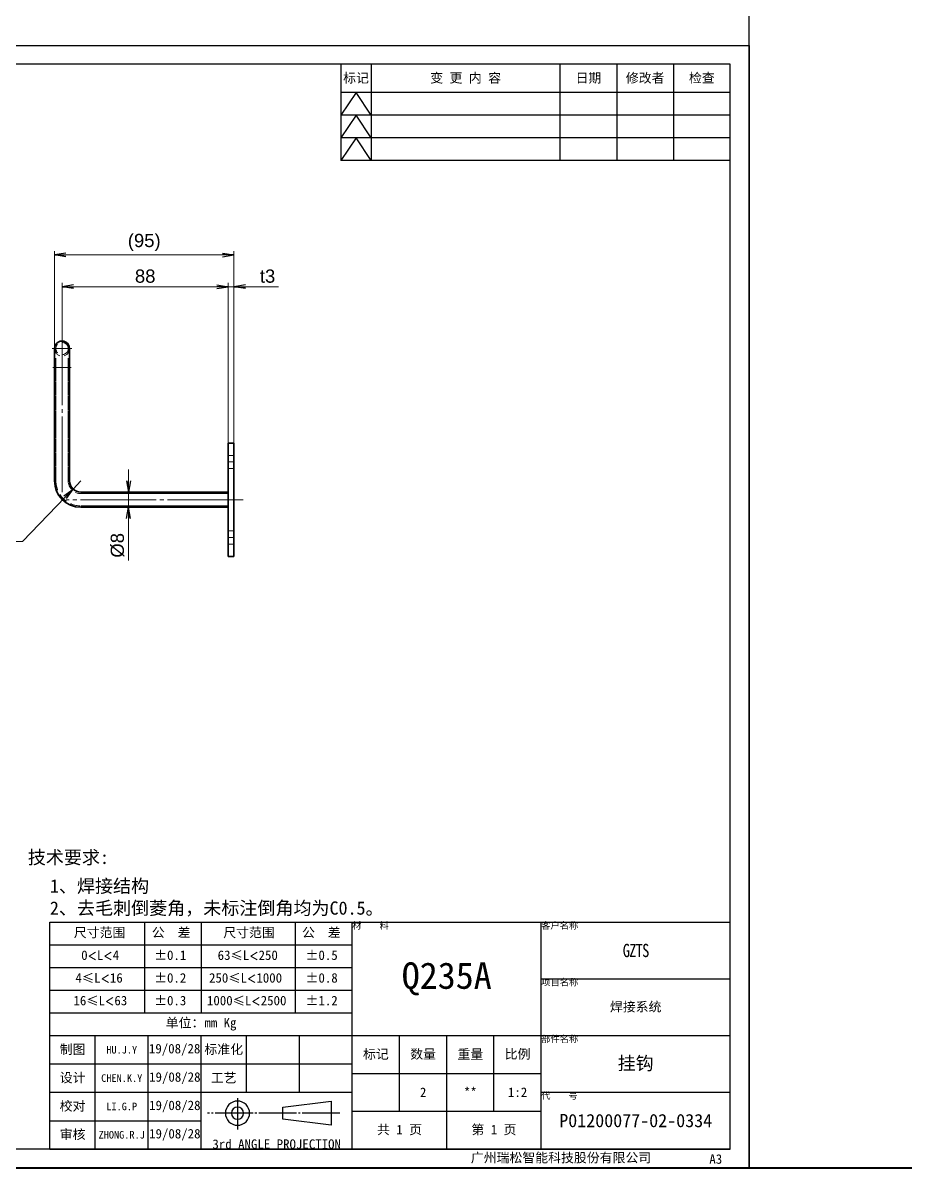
# Model space of a CAD drawing. Header units: millimetres. Extents: x -1727 to 307483, y -92648 to 6637.
# Drawn here: x 7150 to 7617, y -8118 to -7512 of the extents above; entities that cross this region are included whole.
import ezdxf

# ---------------------------------------------------------------- set-up
doc = ezdxf.new("R2010")
doc.units = ezdxf.units.MM
doc.linetypes.add('CENTER-HOKUTO', pattern=[23, 20, -1, 1, -1])
doc.linetypes.add('HIDDEN-HOKUTO', pattern=[3.8, 2.5, -1.3])
doc.layers.add('A3', color=7, linetype='Continuous', plot=False)
for name, color, linetype in [('AM_7', 2, 'CENTER-HOKUTO'), ('AM_HID', 1, 'HIDDEN-HOKUTO'), ('AM_VIS', 7, 'Continuous'), ('TITLE_FRAME', 7, 'Continuous'), ('WORD_DIM', 253, 'Continuous')]:
    doc.layers.add(name, color=color, linetype=linetype)
doc.layers.add('SOLID LINE', color=7, linetype='Continuous', lineweight=30)
doc.styles.get("Standard").update_dxf_attribs({"font": 'arial.ttf'})
doc.dimstyles.new('STANDARD 1-2', dxfattribs={"dimscale": 2, "dimtxt": 3.5, "dimasz": 3, "dimexe": 1, "dimexo": 0, "dimgap": 1, "dimtad": 3, "dimdsep": 46, "dimtxsty": 'Standard', "dimblk1": 'OPEN', "dimblk2": 'OPEN', "dimsah": 1, "dimcen": 0, "dimclrd": 256, "dimclre": 256, "dimclrt": 3, "dimazin": 2, "dimtfac": 1, "dimtmove": 0, "dimatfit": 3, "dimldrblk": 'OPEN', "dimfxl": 0, "dimtolj": 1, "dimtzin": 0, "dimlwd": 13, "dimlwe": 13, "dimarcsym": 0})
doc.dimstyles.new('STANDARD 1-2$4', dxfattribs={"dimscale": 2, "dimtxt": 3.5, "dimasz": 3, "dimexe": 1, "dimexo": 0, "dimgap": 1, "dimtad": 3, "dimtoh": 1, "dimdsep": 46, "dimtxsty": 'Standard', "dimblk1": 'OPEN', "dimblk2": 'OPEN', "dimsah": 1, "dimcen": 0, "dimclrd": 256, "dimclre": 256, "dimclrt": 3, "dimazin": 2, "dimtfac": 1, "dimtmove": 0, "dimatfit": 3, "dimldrblk": 'OPEN', "dimfxl": 0, "dimtolj": 1, "dimtzin": 0, "dimlwd": 13, "dimlwe": 13, "dimarcsym": 0})

# ---------------------------------------------------------------- blocks, each defined once
blk = doc.blocks.new('_OPEN')
at = {"color": 0}
for p, q in [((-1, 0.17), (0, 0)), ((-1, -0.17), (0, 0)), ((0, 0), (-1, 0))]:
    blk.add_line(p, q, dxfattribs=at)
blk = doc.blocks.new('*D569')
at = {"layer": 'DEFPOINTS', "color": 0, "linetype": 'Continuous', "ltscale": 5, "transparency": 16777216}
for p in [(7166.47, -7634.88), (7166.47, -7689.43), (7261.47, -7734.43)]:
    blk.add_point(p, dxfattribs=at)
at = {"layer": 'WORD_DIM', "linetype": 'Continuous', "lineweight": 13, "ltscale": 5, "transparency": 16777216}
for p, q in [((7166.47, -7689.43), (7166.47, -7632.88)), ((7255.47, -7634.88), (7172.47, -7634.88)), ((7261.47, -7734.43), (7261.47, -7632.88))]:
    blk.add_line(p, q, dxfattribs=at)
at = {"layer": 'WORD_DIM', "linetype": 'Continuous', "lineweight": 13, "ltscale": 5, "transparency": 16777216, "xscale": 6, "yscale": 6, "zscale": 6, "rotation": 180}
blk.add_blockref('_OPEN', (7166.47, -7634.88), dxfattribs=at)
at = {"layer": 'WORD_DIM', "linetype": 'Continuous', "lineweight": 13, "ltscale": 5, "transparency": 16777216, "xscale": 6, "yscale": 6, "zscale": 6}
blk.add_blockref('_OPEN', (7261.47, -7634.88), dxfattribs=at)
at = {"layer": 'WORD_DIM', "color": 3, "linetype": 'Continuous', "ltscale": 5, "transparency": 16777216, "insert": (7213.97, -7628.29), "char_height": 7, "attachment_point": 5}
blk.add_mtext('\\A1;(95)', dxfattribs=at)
blk = doc.blocks.new('*D570')
at = {"layer": 'DEFPOINTS', "color": 0, "linetype": 'Continuous', "ltscale": 5, "transparency": 16777216}
for p in [(7258.47, -7651.7), (7170.47, -7684.43), (7258.47, -7734.43)]:
    blk.add_point(p, dxfattribs=at)
at = {"layer": 'WORD_DIM', "linetype": 'Continuous', "lineweight": 13, "ltscale": 5, "transparency": 16777216}
for p, q in [((7170.47, -7684.43), (7170.47, -7649.7)), ((7176.47, -7651.7), (7252.47, -7651.7)), ((7258.47, -7734.43), (7258.47, -7649.7))]:
    blk.add_line(p, q, dxfattribs=at)
at = {"layer": 'WORD_DIM', "linetype": 'Continuous', "lineweight": 13, "ltscale": 5, "transparency": 16777216, "xscale": 6, "yscale": 6, "zscale": 6, "rotation": 180}
blk.add_blockref('_OPEN', (7170.47, -7651.7), dxfattribs=at)
at = {"layer": 'WORD_DIM', "linetype": 'Continuous', "lineweight": 13, "ltscale": 5, "transparency": 16777216, "xscale": 6, "yscale": 6, "zscale": 6}
blk.add_blockref('_OPEN', (7258.47, -7651.7), dxfattribs=at)
at = {"layer": 'WORD_DIM', "color": 3, "linetype": 'Continuous', "ltscale": 5, "transparency": 16777216, "insert": (7214.47, -7646.13), "char_height": 7, "attachment_point": 5}
blk.add_mtext('\\A1;88', dxfattribs=at)
blk = doc.blocks.new('*D571')
at = {"layer": 'DEFPOINTS', "color": 0, "linetype": 'Continuous', "ltscale": 5, "transparency": 16777216}
for p in [(7261.47, -7651.7), (7258.47, -7734.43), (7261.47, -7734.43)]:
    blk.add_point(p, dxfattribs=at)
at = {"layer": 'WORD_DIM', "linetype": 'Continuous', "lineweight": 13, "ltscale": 5, "transparency": 16777216}
for p, q in [((7252.47, -7651.7), (7246.47, -7651.7)), ((7258.47, -7734.43), (7258.47, -7649.7)), ((7258.47, -7651.7), (7261.47, -7651.7)), ((7261.47, -7734.43), (7261.47, -7649.7)), ((7267.47, -7651.7), (7285, -7651.7))]:
    blk.add_line(p, q, dxfattribs=at)
at = {"layer": 'WORD_DIM', "linetype": 'Continuous', "lineweight": 13, "ltscale": 5, "transparency": 16777216, "xscale": 6, "yscale": 6, "zscale": 6}
blk.add_blockref('_OPEN', (7258.47, -7651.7), dxfattribs=at)
at = {"layer": 'WORD_DIM', "linetype": 'Continuous', "lineweight": 13, "ltscale": 5, "transparency": 16777216, "xscale": 6, "yscale": 6, "zscale": 6, "rotation": 180}
blk.add_blockref('_OPEN', (7261.47, -7651.7), dxfattribs=at)
at = {"layer": 'WORD_DIM', "color": 3, "linetype": 'Continuous', "ltscale": 5, "transparency": 16777216, "insert": (7279.23, -7646.13), "char_height": 7, "attachment_point": 5}
blk.add_mtext('\\A1;t3', dxfattribs=at)
blk = doc.blocks.new('*D572')
at = {"layer": 'DEFPOINTS', "color": 0, "linetype": 'Continuous', "ltscale": 5, "transparency": 16777216}
for p in [(7180.47, -7754.43), (7176.3, -7758.75)]:
    blk.add_point(p, dxfattribs=at)
at = {"layer": 'WORD_DIM', "linetype": 'Continuous', "lineweight": 13, "ltscale": 5, "transparency": 16777216}
for p, q in [((7180.47, -7754.43), (7176.3, -7758.75)), ((7149.61, -7786.49), (7172.14, -7763.07)), ((7112.83, -7786.49), (7149.61, -7786.49))]:
    blk.add_line(p, q, dxfattribs=at)
at = {"layer": 'WORD_DIM', "linetype": 'Continuous', "lineweight": 13, "ltscale": 5, "transparency": 16777216, "xscale": 6, "yscale": 6, "zscale": 6, "rotation": 46.09893884909399}
blk.add_blockref('_OPEN', (7176.3, -7758.75), dxfattribs=at)
at = {"layer": 'WORD_DIM', "color": 3, "linetype": 'Continuous', "ltscale": 5, "transparency": 16777216, "insert": (7128.11, -7780.97), "char_height": 7, "attachment_point": 5}
blk.add_mtext('\\A1;2-Rmin', dxfattribs=at)
blk = doc.blocks.new('*D573')
at = {"layer": 'DEFPOINTS', "color": 0, "linetype": 'Continuous', "ltscale": 5, "transparency": 16777216}
for p in [(7225.74, -7760.43), (7205.62, -7768.43), (7225.74, -7768.43)]:
    blk.add_point(p, dxfattribs=at)
at = {"layer": 'WORD_DIM', "linetype": 'Continuous', "lineweight": 13, "ltscale": 5, "transparency": 16777216}
for p, q in [((7205.62, -7754.43), (7205.62, -7748.43)), ((7225.74, -7760.43), (7203.62, -7760.43)), ((7205.62, -7760.43), (7205.62, -7768.43)), ((7225.74, -7768.43), (7203.62, -7768.43)), ((7205.62, -7774.43), (7205.62, -7796.65))]:
    blk.add_line(p, q, dxfattribs=at)
at = {"layer": 'WORD_DIM', "linetype": 'Continuous', "lineweight": 13, "ltscale": 5, "transparency": 16777216, "xscale": 6, "yscale": 6, "zscale": 6}
for p, rotation in [((7205.62, -7760.43), 270), ((7205.62, -7768.43), 90)]:
    blk.add_blockref('_OPEN', p, dxfattribs=dict(at, rotation=rotation))
at = {"layer": 'WORD_DIM', "color": 3, "linetype": 'Continuous', "ltscale": 5, "transparency": 16777216, "insert": (7199.85, -7788.54), "char_height": 7, "attachment_point": 5, "rotation": 90}
blk.add_mtext('\\A1;%%c8', dxfattribs=at)

msp = doc.modelspace()

# ---------------------------------------------------------------- linework, layer by layer
msp.add_line((538.05434, -8118.07641), (39955.55791, -8118.07641))
at = {"layer": 'A3', "linetype": 'Continuous'}
for points in [[(7534.05394, -6929.98265), (9214.05394, -6929.98265), (9214.05394, -8117.98265), (7534.05394, -8117.98265)], [(6694.05394, -7523.98265), (7534.05394, -7523.98265), (7534.05394, -8117.98265), (6694.05394, -8117.98265)]]:
    msp.add_lwpolyline(points, close=True, dxfattribs=at)
at = {"layer": 'AM_7', "lineweight": 13, "ltscale": 2}
for p, q in [((7170.46505, -7679.22745), (7170.46505, -7689.62748)), ((7175.66524, -7684.42746), (7165.26534, -7684.42746)), ((7170.46505, -7760.42801), (7170.46505, -7688.4274)), ((7175.26534, -7694.42746), (7165.66476, -7694.42746)), ((7258.16524, -7744.42746), (7261.76534, -7744.42746)), ((7266.26534, -7764.42746), (7172.66476, -7764.42746)), ((7258.16524, -7784.42746), (7261.76534, -7784.42746))]:
    msp.add_line(p, q, dxfattribs=at)
at = {"layer": 'AM_7', "color": 2, "linetype": 'CENTER-HOKUTO'}
for p, q in [((7263.32291, -8081.14581), (7263.32291, -8097.68341)), ((7317.53411, -8089.01781), (7247.51811, -8089.01781))]:
    msp.add_line(p, q, dxfattribs=at)
at = {"layer": 'AM_HID', "lineweight": 13, "ltscale": 2}
for p, q in [((7166.46505, -7694.42746), (7166.46505, -7684.42746)), ((7167.21505, -7694.42746), (7167.21505, -7684.42746)), ((7167.21505, -7694.42746), (7167.21505, -7684.42746)), ((7173.71505, -7694.42746), (7173.71505, -7684.42746)), ((7173.71505, -7694.42746), (7173.71505, -7684.42746)), ((7166.46505, -7694.42746), (7170.46505, -7694.42746)), ((7166.46505, -7724.42746), (7166.46505, -7694.42746)), ((7166.46505, -7694.42746), (7170.46505, -7694.42746)), ((7170.46505, -7694.42746), (7166.46505, -7694.42746)), ((7167.21505, -7724.42746), (7167.21505, -7694.42746)), ((7170.46505, -7694.42746), (7167.21505, -7694.42746)), ((7170.46505, -7694.42746), (7167.21505, -7694.42746)), ((7167.21505, -7694.42746), (7167.21505, -7724.42746)), ((7167.21505, -7694.42746), (7170.46505, -7694.42746)), ((7167.21505, -7694.42746), (7170.46505, -7694.42746)), ((7170.46505, -7694.42746), (7174.46505, -7694.42746)), ((7170.46505, -7694.42746), (7174.46505, -7694.42746)), ((7174.46505, -7694.42746), (7170.46505, -7694.42746)), ((7173.71505, -7694.42746), (7170.46505, -7694.42746)), ((7173.71505, -7694.42746), (7170.46505, -7694.42746)), ((7170.46505, -7694.42746), (7173.71505, -7694.42746)), ((7170.46505, -7694.42746), (7173.71505, -7694.42746)), ((7173.71505, -7724.42746), (7173.71505, -7694.42746)), ((7173.71505, -7694.42746), (7173.71505, -7724.42746)), ((7166.46505, -7754.42746), (7166.46505, -7724.42746)), ((7167.21505, -7754.42746), (7167.21505, -7724.42746)), ((7167.21505, -7724.42746), (7167.21505, -7754.42746)), ((7173.71505, -7754.42746), (7173.71505, -7724.42746)), ((7173.71505, -7724.42746), (7173.71505, -7754.42746)), ((7258.46505, -7740.92746), (7261.46505, -7740.92746)), ((7258.46505, -7747.92746), (7261.46505, -7747.92746)), ((7258.46505, -7760.42746), (7180.46505, -7760.42746)), ((7258.46505, -7761.17746), (7180.46505, -7761.17746)), ((7180.46505, -7761.17746), (7258.46505, -7761.17746)), ((7258.46505, -7768.42746), (7258.46505, -7760.42746)), ((7258.46505, -7767.67746), (7180.46505, -7767.67746)), ((7180.46505, -7767.67746), (7258.46505, -7767.67746)), ((7258.46505, -7780.92746), (7261.46505, -7780.92746)), ((7258.46505, -7787.92746), (7261.46505, -7787.92746))]:
    msp.add_line(p, q, dxfattribs=at)
msp.add_circle((7170.46505, -7684.42746), 3.25, dxfattribs=at)
for centre, radius, end in [((7170.46505, -7684.42746), 4, 0), ((7180.46505, -7754.42746), 13.25, 269.9999975), ((7180.46505, -7754.42746), 13.25, 269.9999975), ((7180.46505, -7754.42746), 6.75, 269.9999975), ((7180.46505, -7754.42746), 6.75, 269.9999975), ((7180.46505, -7754.42746), 6, 269.9999975)]:
    msp.add_arc(centre, radius, 180.00000501, end, dxfattribs=at)
at = {"layer": 'AM_VIS', "linetype": 'Continuous'}
for p, q in [((7524.05394, -7533.98265), (6744.05394, -7533.98265)), ((7524.05394, -8107.98265), (7524.05394, -7533.98265)), ((7524.05394, -8107.98265), (6744.05394, -8107.98265))]:
    msp.add_line(p, q, dxfattribs=at)
at = {"layer": 'AM_VIS', "color": 7, "lineweight": 35, "ltscale": 2}
for p, q in [((7166.46505, -7694.42746), (7166.46505, -7684.42746)), ((7174.46505, -7694.42746), (7174.46505, -7684.42746)), ((7174.46505, -7694.42746), (7174.46505, -7684.42746)), ((7166.46505, -7694.42746), (7166.46505, -7724.42746)), ((7174.46505, -7724.42746), (7174.46505, -7694.42746)), ((7174.46505, -7694.42746), (7174.46505, -7724.42746)), ((7166.46505, -7724.42746), (7166.46505, -7754.42746)), ((7174.46505, -7754.42746), (7174.46505, -7724.42746)), ((7174.46505, -7724.42746), (7174.46505, -7754.42746)), ((7258.46505, -7794.42746), (7258.46505, -7734.42746)), ((7258.46505, -7734.42746), (7261.46505, -7734.42746)), ((7261.46505, -7734.42746), (7261.46505, -7794.42746)), ((7180.46505, -7760.42746), (7258.46505, -7760.42746)), ((7258.46505, -7768.42746), (7180.46505, -7768.42746)), ((7180.46505, -7768.42746), (7258.46505, -7768.42746)), ((7258.46505, -7794.42746), (7261.46505, -7794.42746))]:
    msp.add_line(p, q, dxfattribs=at)
at = {"layer": 'AM_VIS', "color": 7, "lineweight": 13, "ltscale": 2}
for p, q in [((7170.46505, -7694.42746), (7166.46505, -7694.42746)), ((7174.46505, -7694.42746), (7170.46505, -7694.42746))]:
    msp.add_line(p, q, dxfattribs=at)
at = {"layer": 'AM_VIS', "color": 7, "lineweight": 35, "ltscale": 2}
for centre, radius, start, end in [((7170.46505, -7684.42746), 4, 0, 180.00000501), ((7180.46505, -7754.42746), 14, 180.00000501, 269.9999975), ((7180.46505, -7754.42746), 14, 180.00000501, 269.9999975), ((7180.46505, -7754.42746), 6, 180.00000501, 269.9999975)]:
    msp.add_arc(centre, radius, start, end, dxfattribs=at)
at = {"layer": 'TITLE_FRAME', "linetype": 'Continuous'}
for p, q in [((7318.05394, -7533.98265), (7318.05394, -7584.98265)), ((7334.05394, -7533.98265), (7334.05394, -7584.98265)), ((7434.05394, -7584.98265), (7434.05394, -7533.98265)), ((7464.05394, -7533.98265), (7464.05394, -7584.98265)), ((7494.05394, -7533.98265), (7494.05394, -7584.98265)), ((7524.05394, -7584.98265), (7524.05394, -7533.98265)), ((7524.05394, -7548.98265), (7318.05394, -7548.98265)), ((7326.05394, -7548.98265), (7318.05394, -7560.98265)), ((7334.05394, -7560.98265), (7326.05394, -7548.98265)), ((7524.05394, -7560.98265), (7318.05394, -7560.98265)), ((7326.05394, -7560.98265), (7318.05394, -7572.98265)), ((7334.05394, -7572.98265), (7326.05394, -7560.98265)), ((7524.05394, -7572.98265), (7318.05394, -7572.98265)), ((7326.05394, -7572.98265), (7318.05394, -7584.98265)), ((7334.05394, -7584.98265), (7326.05394, -7572.98265)), ((7524.05394, -7584.98265), (7318.05394, -7584.98265)), ((7164.05394, -7987.98265), (7524.05394, -7987.98265)), ((7164.05394, -8107.98265), (7164.05394, -7987.98265)), ((7214.05394, -7987.98265), (7214.05394, -8035.98265)), ((7244.05394, -7987.98265), (7244.05394, -8035.98265)), ((7294.05394, -8035.98265), (7294.05394, -7987.98265)), ((7324.05394, -8107.98265), (7324.05394, -7987.98265)), ((7424.05394, -8107.98265), (7424.05394, -7987.98265)), ((7524.05394, -8107.98265), (7524.05394, -7987.98265)), ((7164.05394, -7999.98265), (7324.05394, -7999.98265)), ((7164.05394, -8011.98265), (7324.05394, -8011.98265)), ((7424.05394, -8017.98265), (7524.05394, -8017.98265)), ((7164.05394, -8023.98265), (7324.05394, -8023.98265)), ((7164.05394, -8035.98265), (7324.05394, -8035.98265)), ((7164.05394, -8047.98265), (7524.05394, -8047.98265)), ((7188.05394, -8107.98265), (7188.05394, -8047.98265)), ((7216.05394, -8107.98265), (7216.05394, -8047.98265)), ((7244.05394, -8107.98265), (7244.05394, -8047.98265)), ((7268.05394, -8077.98265), (7268.05394, -8047.98265)), ((7296.05394, -8077.98265), (7296.05394, -8047.98265)), ((7349.05394, -8087.98265), (7349.05394, -8047.98265)), ((7374.05394, -8107.98265), (7374.05394, -8047.98265)), ((7399.05394, -8087.98265), (7399.05394, -8047.98265)), ((7164.05394, -8062.98265), (7324.05394, -8062.98265)), ((7324.05394, -8067.98265), (7424.05394, -8067.98265)), ((7164.05394, -8077.98265), (7324.05394, -8077.98265)), ((7424.05394, -8077.98265), (7524.05394, -8077.98265)), ((7324.05394, -8087.98265), (7424.05394, -8087.98265)), ((7164.05394, -8092.98265), (7244.05394, -8092.98265)), ((7164.05394, -8107.98265), (7524.05394, -8107.98265)), ((7164.05394, -8107.98265), (7524.05394, -8107.98265))]:
    msp.add_line(p, q, dxfattribs=at)
at = {"layer": 'TITLE_FRAME', "color": 3, "linetype": 'Continuous'}
for p, q in [((7287.32291, -8085.81781), (7312.92291, -8082.61781)), ((7312.92291, -8082.61781), (7312.92291, -8095.41781)), ((7287.32291, -8092.21781), (7287.32291, -8085.81781)), ((7312.92291, -8095.41781), (7287.32291, -8092.21781))]:
    msp.add_line(p, q, dxfattribs=at)
for radius in [6.4, 3.2]:
    msp.add_arc((7263.32291, -8089.01781), radius, 0, 359.98938268, dxfattribs=at)

# ---------------------------------------------------------------- texts
at = {"layer": 'SOLID LINE', "ltscale": 0.5}
for s, insert, char_height, width, attachment_point in [('\\pt30;{\\fSimHei|b0|i0|c134|p2;\\C3;标记}', (7326.05394, -7541.48265), 5, 16, 5), ('\\pt30;{\\fSimHei|b0|i0|c134|p2;\\C3;变 更 内 容}', (7384.05394, -7541.48265), 5, 100, 5), ('\\pt30;{\\fSimHei|b0|i0|c134|p2;\\C3;日期}', (7449.05394, -7541.48265), 5, 30, 5), ('\\pt30;{\\fSimHei|b0|i0|c134|p2;\\C3;修改者}', (7479.05394, -7541.48265), 5, 30, 5), ('\\pt30;{\\fSimHei|b0|i0|c134|p2;\\C3;检查}', (7509.05394, -7541.48265), 5, 30, 5), ('\\pt42;{\\fSimHei|b0|i0|c134|p2;\\C3;技术要求:}', (7152.35529, -7950.15566), 7, 60.121052, 1), ('\\pt42;{\\fSimHei|b0|i0|c134|p2;\\C3;\\P1、焊接结构\\P2、去毛刺倒菱角，未标注倒角均为C0.5。}', (7164.05394, -7953.63808), 7, 223.1818704, 1), ('\\pt30;{\\fSimHei|b0|i0|c134|p2;\\C3;尺寸范围}', (7176.69386, -7990.92477), 5, 90.6030377, 1), ('\\pt30;{\\fSimHei|b0|i0|c134|p2;\\C3;公  差}', (7218.00134, -7990.92477), 5, 90.6030377, 1), ('\\pt30;{\\fSimHei|b0|i0|c134|p2;\\C3;尺寸范围}', (7255.78877, -7990.92477), 5, 90.6030377, 1), ('\\pt30;{\\fSimHei|b0|i0|c134|p2;\\C3;公  差}', (7297.46606, -7990.92477), 5, 90.6030377, 1), ('{\\fSimHei|b0|i0|c134|p2;\\C3;材    料}', (7324.05394, -7987.98265), 3.5, 100, 1), ('\\pt21;{\\fSimHei|b0|i0|c134|p2;\\C3;客户名称}', (7424.05394, -7987.98265), 3.5, 100, 1), ('\\pt30;{\\fSimHei|b0|i0|c134|p2;\\C3;0\\Fromans,bigfont|c134;\\H0.9583x;<\\fSimHei|b0|i0|c134|p2;\\H1.044x;L\\Fromans,bigfont|c134;\\H0.9583x;<\\fSimHei|b0|i0|c134|p2;\\H1.044x;4}', (7180.615, -8002.92477), 5, 90.6030377, 1), ('\\pt30;{\\fSimHei|b0|i0|c134|p2;\\C3;%%P0.1}', (7219.21862, -8002.92477), 5, 90.6030377, 1), ('\\pt30;{\\fSimHei|b0|i0|c134|p2;\\C3;63\\H0.9583x;≤\\H1.044x;L\\Fromans,bigfont|c134;\\H0.9579x;<\\fSimHei|b0|i0|c134|p2;\\H1.044x;250}', (7252.8213, -8002.92477), 5, 90.6030377, 1), ('\\pt30;{\\fSimHei|b0|i0|c134|p2;\\C3;%%P0.5}', (7299.35927, -8002.92477), 5, 90.6030377, 1), ('{\\fSimHei|b0|i0|c134|p2;\\W0.8;\\T0.9;\\C3;GZTS}', (7474.05394, -8002.98265), 7, 100, 5), ('\\pt84;{\\fSimHei|b0|i0|c134|p2;\\C3;Q235A}', (7374.05394, -8017.98265), 14, 100, 5), ('\\pt30;{\\fSimHei|b0|i0|c134|p2;\\C3;4\\H0.9583x;≤\\H1.043x;L\\Fromans,bigfont|c134;\\H0.9588x;<\\fSimHei|b0|i0|c134|p2;\\H1.043x;16}', (7177.54697, -8014.92477), 5, 90.6030377, 1), ('\\pt30;{\\fSimHei|b0|i0|c134|p2;\\C3;%%P0.2}', (7219.21862, -8014.92477), 5, 90.6030377, 1), ('\\pt30;{\\fSimHei|b0|i0|c134|p2;\\C3;250\\H0.9583x;≤\\H1.044x;L\\Fromans,bigfont|c134;\\H0.9579x;<\\fSimHei|b0|i0|c134|p2;\\H1.044x;1000}', (7248.25602, -8014.92477), 5, 90.6030377, 1), ('\\pt30;{\\fSimHei|b0|i0|c134|p2;\\C3;%%P0.8}', (7299.35927, -8014.92477), 5, 90.6030377, 1), ('\\pt21;{\\fSimHei|b0|i0|c134|p2;\\C3;项目名称}', (7424.05394, -8017.98265), 3.5, 100, 1), ('\\pt30;{\\fSimHei|b0|i0|c134|p2;\\C3;16\\H0.9583x;≤\\H1.044x;L\\Fromans,bigfont|c134;\\H0.9579x;<\\fSimHei|b0|i0|c134|p2;\\H1.044x;63}', (7176.51687, -8026.92477), 5, 90.6030377, 1), ('\\pt30;{\\fSimHei|b0|i0|c134|p2;\\C3;%%P0.3}', (7219.21862, -8026.92477), 5, 90.6030377, 1), ('\\pt30;{\\fSimHei|b0|i0|c134|p2;\\C3;%%P1.2}', (7299.35927, -8026.92477), 5, 90.6030377, 1), ('{\\fSimHei|b0|i0|c134|p2;\\C3;焊接系统}', (7474.05394, -8032.98265), 5, 100, 5), ('\\pt30;{\\fSimHei|b0|i0|c134|p2;\\C3;单位：mm Kg}', (7244.05394, -8041.98265), 5, 160, 5), ('\\pt30;{\\fSimHei|b0|i0|c134|p2;\\C3;制图}', (7176.05394, -8055.48265), 5, 24, 5), ('\\pt240;{\\fSimHei|b0|i0|c134|p2;\\C3;19/08/28}', (7230.05394, -8055.48265), 5, 28, 5), ('\\pt30;{\\fSimHei|b0|i0|c134|p2;\\C3;标准化}', (7256.05394, -8055.48265), 5, 24, 5), ('\\pt21;{\\fSimHei|b0|i0|c134|p2;\\C3;部件名称}', (7424.05394, -8047.98265), 3.5, 100, 1), ('\\pt144;{\\fSimHei|b0|i0|c134|p2;\\H0.8x;\\C3;HU.J.Y}', (7202.05394, -8055.48265), 5, 28, 5), ('\\pt30;{\\fSimHei|b0|i0|c134|p2;\\C3;标记}', (7336.55394, -8057.98265), 5, 25, 5), ('\\pt30;{\\fSimHei|b0|i0|c134|p2;\\C3;数量}', (7361.55394, -8057.98265), 5, 25, 5), ('\\pt30;{\\fSimHei|b0|i0|c134|p2;\\C3;重量}', (7386.55394, -8057.98265), 5, 25, 5), ('\\pt30;{\\fSimHei|b0|i0|c134|p2;\\C3;比例}', (7411.55394, -8057.98265), 5, 25, 5), ('{\\fSimHei|b0|i0|c134|p2;\\C3;挂钩}', (7474.05394, -8062.98265), 7, 100, 5), ('\\pt30;{\\fSimHei|b0|i0|c134|p2;\\C3;设计}', (7176.05394, -8070.48265), 5, 24, 5), ('\\pt1152;{\\fSimHei|b0|i0|c134|p2;\\H0.8x;\\C3;CHEN.K.Y}', (7202.05394, -8070.48265), 5, 28, 5), ('\\pt240;{\\fSimHei|b0|i0|c134|p2;\\C3;19/08/28}', (7230.15521, -8070.48265), 5, 27.7974572, 5), ('\\pt30;{\\fSimHei|b0|i0|c134|p2;\\C3;工艺}', (7256.05394, -8070.48265), 5, 24, 5), ('\\pt30;{\\fSimHei|b0|i0|c134|p2;\\C3;2}', (7361.55394, -8077.98265), 5, 25, 5), ('\\pt30;{\\fSimHei|b0|i0|c134|p2;\\C3;**}', (7386.55394, -8077.98265), 5, 25, 5), ('\\pt30;{\\fSimHei|b0|i0|c134|p2;\\C3;1:2}', (7411.55394, -8077.98265), 5, 25, 5), ('\\pt21;{\\fSimHei|b0|i0|c134|p2;\\C3;代    号}', (7424.05394, -8077.98265), 3.5, 100, 1), ('\\pt30;{\\fSimHei|b0|i0|c134|p2;\\C3;校对}', (7176.05394, -8085.48265), 5, 24, 5), ('\\pt144;{\\fSimHei|b0|i0|c134|p2;\\H0.8x;\\C3;LI.G.P}', (7202.05394, -8085.48265), 5, 28, 5), ('\\pt240;{\\fSimHei|b0|i0|c134|p2;\\C3;19/08/28}', (7230.15521, -8085.48265), 5, 27.7974572, 5), ('{\\fSimHei|b0|i0|c134|p2;\\C3;P01200077-02-0334}', (7474.05394, -8092.98265), 7, 100, 5), ('\\pt30;{\\fSimHei|b0|i0|c134|p2;\\C3;共 1 页}', (7349.05394, -8097.98265), 5, 50, 5), ('\\pt30;{\\fSimHei|b0|i0|c134|p2;\\C3;第 1 页}', (7399.05394, -8097.98265), 5, 50, 5), ('\\pt30;{\\fSimHei|b0|i0|c134|p2;\\C3;审核}', (7176.05394, -8100.48265), 5, 24, 5), ('\\pt144;{\\fSimHei|b0|i0|c134|p2;\\H0.8x;\\C3;ZHONG.R.J}', (7202.05394, -8100.48265), 5, 28, 5), ('\\pt240;{\\fSimHei|b0|i0|c134|p2;\\C3;19/08/28}', (7230.15521, -8100.48265), 5, 27.7974572, 5), ('{\\fSimHei|b0|i0|c134|p2;\\C3;3rd ANGLE PROJECTION}', (7284.05394, -8107.98265), 5, 80, 8), ('\\pt30;{\\fSimHei|b0|i0|c134|p2;\\C3;广州瑞松智能科技股份有限公司}', (7386.79116, -8110.0536), 5, 157.1236163, 1), ('\\pt30;{\\fSimHei|b0|i0|c134|p2;\\C3;A3}', (7513.03168, -8110.77746), 5, 157.1236163, 1)]:
    msp.add_mtext(s, dxfattribs=dict(at, insert=insert, char_height=char_height, width=width, attachment_point=attachment_point))
at = {"layer": 'SOLID LINE', "ltscale": 0.5, "insert": (7247.15862, -8026.92477), "char_height": 5, "width": 90.6030377, "attachment_point": 1, "line_spacing_factor": 0.72}
msp.add_mtext('\\pt30;{\\fSimHei|b0|i0|c134|p2;\\C3;1000\\H0.9583x;≤\\H1.044x;L\\Fromans,bigfont|c134;\\H0.9579x;<\\fSimHei|b0|i0|c134|p2;\\H1.044x;2500}', dxfattribs=at)

# ---------------------------------------------------------------- dimensions: what is measured, and where the dimension line sits
at = {"layer": 'WORD_DIM', "linetype": 'Continuous', "ltscale": 5}
for base, p1, p2, text, picture, middle in [((7166.46505, -7634.8808), (7261.46505, -7734.42746), (7166.46505, -7689.42746), '(<>)', '*D569', (7213.96505, -7628.29213)), ((7261.46505, -7651.70189), (7258.46505, -7734.42746), (7261.46505, -7734.42746), 't<>', '*D571', (7279.23483, -7646.12549))]:
    dim = msp.add_linear_dim(base=base, p1=p1, p2=p2, text=text, dimstyle='STANDARD 1-2', dxfattribs=at)
    dim.commit()
    dim.dimension.update_dxf_attribs({"geometry": picture, "text_midpoint": middle})
dim = msp.add_linear_dim(base=(7258.46505, -7651.70189), p1=(7170.46529, -7684.42746), p2=(7258.46505, -7734.42746), dimstyle='STANDARD 1-2', dxfattribs=at)
dim.commit()
dim.dimension.update_dxf_attribs({"geometry": '*D570', "text_midpoint": (7214.46517, -7646.12787)})
dim = msp.add_linear_dim(base=(7205.6164, -7768.42746), p1=(7225.73724, -7760.42746), p2=(7225.73724, -7768.42746), angle=90, text='%%c<>', dimstyle='STANDARD 1-2', dxfattribs=at)
dim.commit()
dim.dimension.update_dxf_attribs({"geometry": '*D573', "text_midpoint": (7199.84661, -7788.53694)})
dim = msp.add_radius_dim(center=(7180.46505, -7754.42746), mpoint=(7176.30456, -7758.75069), text='2-Rmin', dimstyle='STANDARD 1-2$4', dxfattribs=at)
dim.commit()
dim.dimension.update_dxf_attribs({"geometry": '*D572', "text_midpoint": (7128.11139, -7786.48797), "dimtype": 164})

doc.saveas('drawing.dxf')
